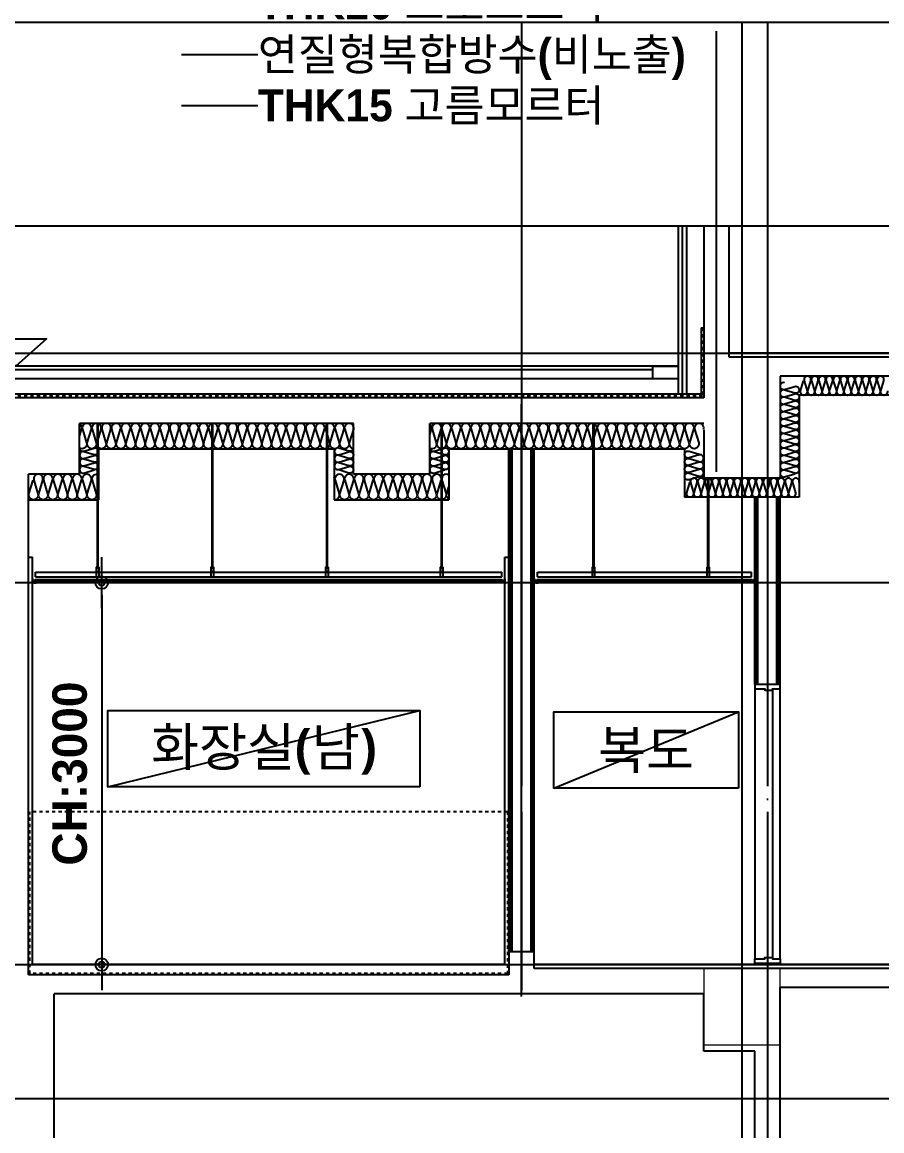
# Model space of a CAD drawing. Header units: millimetres. Extents: x 0 to 168000, y 0 to 59400.
# Drawn here: x 134209 to 140957, y 43354 to 52059 of the extents above; entities that cross this region are included whole.
import ezdxf
from ezdxf.enums import TextEntityAlignment as Align

# ---------------------------------------------------------------- set-up
doc = ezdxf.new("R2010")
doc.units = ezdxf.units.MM
doc.header["$LTSCALE"] = 100
for name, pattern in [('CEN', [62, 60, -1, 0, -1]), ('HID', [0.5, 0.25, -0.25]), ('주단면도-1$0$STD_CENTER', [66, 60, -2, 2, -2])]:
    doc.linetypes.add(name, pattern=pattern)
doc.layers.get('Defpoints').update_dxf_attribs({"color": 153})
for name, color, linetype in [('A-ANNO-DIM', 4, 'Continuous'), ('A-ANNO-TEXT1', 7, 'Continuous'), ('A-CEN', 1, 'CEN'), ('A-DOOR-HEAD', 5, 'Continuous'), ('A-DOOR-JAMB', 4, 'Continuous'), ('A-DOOR-SILL', 8, 'Continuous'), ('A-FLOR-INSL', 8, 'Continuous'), ('A-MARK', 7, 'Continuous'), ('A-MKXS-TEXT1', 3, 'Continuous'), ('A-WALL-DRY1', 7, 'Continuous'), ('C02-AA$0$A-FIN-TYP1', 6, 'Continuous'), ('C02-AA$0$A-SECT-CLNG', 6, 'Continuous'), ('C02-AA$0$A-SECT-MATR1', 4, 'Continuous'), ('HID', 7, 'HID'), ('Leader', 7, 'Continuous'), ('SYM', 7, 'Continuous'), ('주단면도-1$0$A-FIN-TYP1', 6, 'Continuous'), ('주단면도-1$0$A-OUT-FIN-TYP2', 4, 'Continuous'), ('주단면도-1$0$A-ST-AXIS-CEN', 252, '주단면도-1$0$STD_CENTER'), ('주단면도-1$0$A-ST-CONC', 2, 'Continuous')]:
    doc.layers.add(name, color=color, linetype=linetype)
for name, color, linetype, plot in [('A-ANNO-NPLT', 129, 'Continuous', False), ('G(그리드1)', 185, 'Continuous', False), ('G(그리드2)', 235, 'Continuous', False)]:
    doc.layers.add(name, color=color, linetype=linetype, plot=plot)
doc.layers.add('A-XXXX-NPLT', color=144, linetype='Continuous', lineweight=15, plot=False)
doc.styles.add('2020음성 1차', font='나눔고딕Bold.ttf')
doc.styles.add('SH_진천_나눔', font='')
doc.styles.get('SH_진천_나눔').set_extended_font_data('NanumGothic', bold=True)
doc.dimstyles.new('SHP 100내부', dxfattribs={"dimscale": 100, "dimtxt": 2.7, "dimasz": 1, "dimexe": 2, "dimexo": 2, "dimgap": 1, "dimtad": 1, "dimdec": 0, "dimzin": 0, "dimdsep": 46, "dimtxsty": '2020음성 1차', "dimblk": 'DIMDOT', "dimcen": 0.09, "dimclrd": 256, "dimclre": 256, "dimclrt": 3, "dimadec": 0, "dimazin": 1, "dimtfac": 1, "dimtdec": 0, "dimtix": 1, "dimtmove": 2, "dimatfit": 0, "dimldrblk": 'DIMDOT', "dimfxl": 1, "dimtolj": 1, "dimtzin": 0, "dimlwd": -1, "dimlwe": -1, "dimarcsym": 0})

# ---------------------------------------------------------------- blocks, each defined once
blk = doc.blocks.new('A$C1BF15DB8')
at = {"layer": 'A-ANNO-NPLT'}
for p, q in [((-21, 14, 0), (-21, -10, 0)), ((0, 0, 0), (-31, 0, 0))]:
    blk.add_line(p, q, dxfattribs=at)
at = {"layer": 'C02-AA$0$A-FIN-TYP1'}
blk.add_line((0, 24), (0, 0), dxfattribs=at)
at = {"layer": 'C02-AA$0$A-SECT-CLNG', "color": 8}
blk.add_line((4.4, 44), (4.4, 82), dxfattribs=at)
at = {"layer": 'C02-AA$0$A-SECT-MATR1'}
blk.add_lwpolyline([(-21, 14), (-6, 14), (-6, -1), (9, -1), (9, 0), (-5, 0), (-5, 15), (-20, 15), (-20, 29), (-21, 29)], close=True, dxfattribs=at)
blk = doc.blocks.new('A$C1A1450A5')
at = {"layer": 'C02-AA$0$A-SECT-CLNG', "color": 8}
for p, q in [((-7, 0), (-7, -3)), ((7, 0), (-7, 0)), ((7, 0), (7, -3)), ((10, -3), (-10, -3)), ((-10, -3), (-10, -82.5)), ((10, -6), (-10, -6)), ((10, -36.5), (-10, -36.5)), ((10, -82.5), (-10, -82.5)), ((-7, -9), (-7, -6)), ((7, -9), (-7, -9)), ((-3.5, -14.5), (-3.5, -9)), ((3.5, -14.5), (-3.5, -14.5)), ((3.5, -14.5), (3.5, -9)), ((7, -9), (7, -6)), ((10, -3), (10, -82.5))]:
    blk.add_line(p, q, dxfattribs=at)
blk = doc.blocks.new('DIMDOT')
at = {"color": 0}
blk.add_line((-2, 0), (2, 0), dxfattribs=at)
for radius in [0.5, 0.25]:
    blk.add_circle((0, 0), radius, dxfattribs=at)
blk = doc.blocks.new('*D9468')
at = {"layer": 'A-ANNO-DIM'}
for p, q in [((135129.5, 47659.1), (134633.5, 47659.1)), ((134833.5, 47559.1), (134833.5, 44759.1)), ((135133.9, 44659.1), (134633.5, 44659.1))]:
    blk.add_line(p, q, dxfattribs=at)
at = {"layer": 'Defpoints', "color": 0}
for p in [(135329.5, 47659.1), (134833.5, 44659.1), (135333.9, 44659.1)]:
    blk.add_point(p, dxfattribs=at)
at = {"layer": 'A-ANNO-DIM', "linetype": 'ByBlock', "xscale": 100, "yscale": 100, "zscale": 100}
for p, rotation in [((134833.5, 47659.1), 90), ((134833.5, 44659.1), 270)]:
    blk.add_blockref('DIMDOT', p, dxfattribs=dict(at, rotation=rotation))
at = {"layer": 'A-ANNO-DIM', "color": 3, "insert": (134583.6, 46159.1), "char_height": 270, "attachment_point": 5, "rotation": 90, "style": '2020음성 1차'}
blk.add_mtext('\\A1;CH:3000', dxfattribs=at)

msp = doc.modelspace()

# ---------------------------------------------------------------- linework, layer by layer
at = {"layer": 'A-ANNO-NPLT'}
for p, q in [((134310.1, 47659.1), (134279.1, 47659.1)), ((134289.1, 47673.1), (134289.1, 47649.1)), ((137978.1, 47659.1), (138009.1, 47659.1)), ((137999.1, 47673.1), (137999.1, 47649.1)), ((138250.1, 47659.1), (138219.1, 47659.1)), ((138229.1, 47673.1), (138229.1, 47649.1)), ((139938.1, 47659.1), (139969.1, 47659.1)), ((139959.1, 47673.1), (139959.1, 47649.1))]:
    msp.add_line(p, q, dxfattribs=at)
at = {"layer": 'A-CEN'}
for p, q in [((138129.1, 52059.1), (138129.1, 44459.1)), ((140059.1, 52059.1), (140059.1, 34659.1)), ((139659.1, 48529.1), (139659.1, 51989.1)), ((138129.1, 44409.1), (138129.1, 49059.1))]:
    msp.add_line(p, q, dxfattribs=at)
at = {"layer": 'A-DOOR-HEAD'}
msp.add_line((139959.1, 46824.1), (139959.1, 44704.1), dxfattribs=at)
at = {"layer": 'A-DOOR-JAMB'}
for points in [[(139959.1, 46859.1), (139959.1, 46824.1), (140039.1, 46824.1), (140039.1, 46814.1), (140099.1, 46814.1), (140099.1, 46824.1), (140159.1, 46824.1), (140159.1, 46859.1)], [(139959.1, 44669.1), (139959.1, 44704.1), (140039.1, 44704.1), (140039.1, 44714.1), (140099.1, 44714.1), (140099.1, 44704.1), (140159.1, 44704.1), (140159.1, 44669.1)]]:
    msp.add_lwpolyline(points, close=True, dxfattribs=at)
at = {"layer": 'A-DOOR-SILL'}
for p, q in [((140099.1, 46814.1), (140099.1, 44714.1)), ((140159.1, 44704.1), (140159.1, 46824.1))]:
    msp.add_line(p, q, dxfattribs=at)
at = {"layer": 'A-FLOR-INSL'}
for p, q in [((139424.1, 50459.1), (139424.1, 49139.1)), ((141259.1, 49129.1), (140309.1, 49129.1)), ((140309.1, 49129.1), (140309.1, 48329.1)), ((134809.1, 48709.1), (136659.1, 48709.1)), ((134809.1, 48709.1), (134809.1, 48309.1)), ((136659.1, 48709.1), (136659.1, 48309.1)), ((137559.1, 48709.1), (137559.1, 48309.1)), ((137559.1, 48709.1), (139409.1, 48709.1)), ((139409.1, 48709.1), (139409.1, 48329.1)), ((140309.1, 48329.1), (139409.1, 48329.1)), ((134259.1, 48309.1), (134809.1, 48309.1)), ((136659.1, 48309.1), (137559.1, 48309.1))]:
    msp.add_line(p, q, dxfattribs=at)
for points in [[(140972, 49243.9, 1.34), (140919.5, 49243.9), (140943.3, 49164.2, -1.34), (140890.8, 49164.2), (140914.7, 49243.9), (140914.7, 49243.9, 1.34), (140862.2, 49243.9), (140886.1, 49164.2, -1.34), (140833.6, 49164.2), (140857.5, 49243.9), (140857.5, 49243.9, 1.34), (140805, 49243.9), (140828.9, 49164.2, -1.34), (140776.4, 49164.2), (140800.3, 49243.9), (140800.3, 49243.9, 1.34), (140747.8, 49243.9), (140771.7, 49164.2, -1.34), (140719.2, 49164.2), (140743.1, 49243.9), (140743.1, 49243.9, 1.34), (140690.6, 49243.9), (140714.5, 49164.2, -1.34), (140662, 49164.2), (140685.9, 49243.9), (140685.9, 49243.9, 1.34), (140633.4, 49243.9), (140657.3, 49164.2, -1.34), (140604.8, 49164.2), (140628.7, 49243.9), (140628.7, 49243.9, 1.34), (140576.2, 49243.9), (140600.1, 49164.2, -1.34), (140547.6, 49164.2), (140571.5, 49243.9), (140571.5, 49243.9, 1.34), (140519, 49243.9), (140542.9, 49164.2, -1.34), (140490.4, 49164.2), (140514.3, 49243.9), (140514.3, 49243.9, 1.34), (140461.8, 49243.9), (140485.7, 49164.2, -1.34), (140433.2, 49164.2), (140457.1, 49243.9), (140457.1, 49243.9, 1.34), (140404.6, 49243.9), (140428.5, 49164.2, -1.34), (140376, 49164.2), (140399.9, 49243.9), (140399.9, 49243.9, 1.34), (140347.4, 49243.9), (140371.3, 49164.2, -1.34), (140318.8, 49164.2), (140342.7, 49243.9)], [(140194.3, 49227.9, 1.34), (140194.3, 49175.4), (140273.9, 49199.3, -1.34), (140273.9, 49146.8), (140194.3, 49170.7), (140194.3, 49170.7, 1.34), (140194.3, 49118.2), (140273.9, 49142.1, -1.34), (140273.9, 49089.6), (140194.3, 49113.5), (140194.3, 49113.5, 1.34), (140194.3, 49061), (140273.9, 49084.9, -1.34), (140273.9, 49032.4), (140194.3, 49056.3), (140194.3, 49056.3, 1.34), (140194.3, 49003.8), (140273.9, 49027.7, -1.34), (140273.9, 48975.2), (140194.3, 48999.1), (140194.3, 48999.1, 1.34), (140194.3, 48946.6), (140273.9, 48970.5, -1.34), (140273.9, 48918), (140194.3, 48941.9), (140194.3, 48941.9, 1.34), (140194.3, 48889.4), (140273.9, 48913.3, -1.34), (140273.9, 48860.8), (140194.3, 48884.7), (140194.3, 48884.7, 1.34), (140194.3, 48832.2), (140273.9, 48856.1, -1.34), (140273.9, 48803.6), (140194.3, 48827.5), (140194.3, 48827.5, 1.34), (140194.3, 48775), (140273.9, 48798.9, -1.34), (140273.9, 48746.4), (140194.3, 48770.3), (140194.3, 48770.3, 1.34), (140194.3, 48717.8), (140273.9, 48741.7, -1.34), (140273.9, 48689.2), (140194.3, 48713), (140194.3, 48713, 1.34), (140194.3, 48660.5), (140273.9, 48684.4, -1.34), (140273.9, 48631.9), (140194.3, 48655.8), (140194.3, 48655.8, 1.34), (140194.3, 48603.3), (140273.9, 48627.2, -1.34), (140273.9, 48574.7), (140194.3, 48598.6), (140194.3, 48598.6, 1.34), (140194.3, 48546.1), (140273.9, 48570, -1.34), (140273.9, 48517.5), (140194.3, 48541.4), (140194.3, 48541.4, 1.34), (140194.3, 48488.9), (140273.9, 48512.8, -1.34)], [(141000.6, 49164.2, -1.34), (140948.1, 49164.2), (140972, 49243.9)], [(136809.1, 48709.5, -0.453802), (136779.8, 48756), (136811.6, 48862.2), (136811.6, 48862.2, 1.34), (136741.6, 48862.2), (136773.5, 48756, -1.34), (136703.5, 48756), (136735.4, 48862.2), (136735.4, 48862.2, 1.34), (136665.4, 48862.2), (136697.2, 48756, -1.34), (136627.2, 48756), (136659.1, 48862.2), (136659.1, 48862.2, 1.34), (136589.1, 48862.2), (136620.9, 48756, -1.34), (136550.9, 48756), (136582.8, 48862.2), (136582.8, 48862.2, 1.34), (136512.8, 48862.2), (136544.7, 48756, -1.34), (136474.7, 48756), (136506.5, 48862.2), (136506.5, 48862.2, 1.34), (136436.5, 48862.2), (136468.4, 48756, -1.34), (136398.4, 48756), (136430.2, 48862.2), (136430.2, 48862.2, 1.34), (136360.2, 48862.2), (136392.1, 48756, -1.34), (136322.1, 48756), (136354, 48862.2), (136354, 48862.2, 1.34), (136284, 48862.2), (136315.8, 48756, -1.34), (136245.8, 48756), (136277.7, 48862.2), (136277.7, 48862.2, 1.34), (136207.7, 48862.2), (136239.6, 48756, -1.34), (136169.6, 48756), (136201.4, 48862.2), (136201.4, 48862.2, 1.34), (136131.4, 48862.2), (136163.3, 48756, -1.34), (136093.3, 48756), (136125.1, 48862.2), (136125.1, 48862.2, 1.34), (136055.1, 48862.2), (136087, 48756, -1.34), (136017, 48756), (136048.9, 48862.2), (136048.9, 48862.2, 1.34), (135978.9, 48862.2), (136010.7, 48756, -1.34), (135940.7, 48756), (135972.6, 48862.2), (135972.6, 48862.2, 1.34), (135902.6, 48862.2), (135934.4, 48756, -1.34), (135864.4, 48756), (135896.3, 48862.2), (135896.3, 48862.2, 1.34), (135826.3, 48862.2), (135858.2, 48756, -1.34), (135788.2, 48756), (135820, 48862.2), (135820, 48862.2, 1.34), (135750, 48862.2), (135781.9, 48756, -1.34), (135711.9, 48756), (135743.8, 48862.2), (135743.8, 48862.2, 1.34), (135673.8, 48862.2), (135705.6, 48756, -1.34), (135635.6, 48756), (135667.5, 48862.2), (135667.5, 48862.2, 1.34), (135597.5, 48862.2), (135629.3, 48756, -1.34), (135559.3, 48756), (135591.2, 48862.2), (135591.2, 48862.2, 1.34), (135521.2, 48862.2), (135553.1, 48756, -1.34), (135483.1, 48756), (135514.9, 48862.2), (135514.9, 48862.2, 1.34), (135444.9, 48862.2), (135476.8, 48756, -1.34), (135406.8, 48756), (135438.6, 48862.2), (135438.6, 48862.2, 1.34), (135368.6, 48862.2), (135400.5, 48756, -1.34), (135330.5, 48756), (135362.4, 48862.2), (135362.4, 48862.2, 1.34), (135292.4, 48862.2), (135324.2, 48756, -1.34), (135254.2, 48756), (135286.1, 48862.2), (135286.1, 48862.2, 1.34), (135216.1, 48862.2), (135247.9, 48756, -1.34), (135177.9, 48756), (135209.8, 48862.2), (135209.8, 48862.2, 1.34), (135139.8, 48862.2), (135171.7, 48756, -1.34), (135101.7, 48756), (135133.5, 48862.2), (135133.5, 48862.2, 1.34), (135063.5, 48862.2), (135095.4, 48756, -1.34), (135025.4, 48756), (135057.3, 48862.2), (135057.3, 48862.2, 1.34), (134987.3, 48862.2), (135019.1, 48756, -1.34), (134949.1, 48756), (134981, 48862.2), (134981, 48862.2, 1.34), (134911, 48862.2), (134942.8, 48756, -1.34), (134872.8, 48756), (134904.7, 48862.2), (134904.7, 48862.2, 1.34), (134834.7, 48862.2), (134866.6, 48756, -1.34), (134796.6, 48756), (134828.4, 48862.2), (134828.4, 48862.2, 1.34), (134758.4, 48862.2), (134790.3, 48756, -1.34), (134720.3, 48756), (134752.1, 48862.2), (134752.1, 48862.2, 1.34), (134682.1, 48862.2), (134714, 48756, -0.697195), (134659.1, 48714.9)], [(134659.1, 48806.3), (134675.9, 48862.2), (134675.9, 48862.2, 0.346953), (134659.1, 48904.2)], [(139557.6, 48862.2, 1.34), (139487.6, 48862.2), (139519.5, 48756, -1.34), (139449.5, 48756), (139481.3, 48862.2), (139481.3, 48862.2, 1.34), (139411.3, 48862.2), (139443.2, 48756, -1.34), (139373.2, 48756), (139405.1, 48862.2), (139405.1, 48862.2, 1.34), (139335.1, 48862.2), (139366.9, 48756, -1.34), (139296.9, 48756), (139328.8, 48862.2), (139328.8, 48862.2, 1.34), (139258.8, 48862.2), (139290.6, 48756, -1.34), (139220.6, 48756), (139252.5, 48862.2), (139252.5, 48862.2, 1.34), (139182.5, 48862.2), (139214.4, 48756, -1.34), (139144.4, 48756), (139176.2, 48862.2), (139176.2, 48862.2, 1.34), (139106.2, 48862.2), (139138.1, 48756, -1.34), (139068.1, 48756), (139099.9, 48862.2), (139099.9, 48862.2, 1.34), (139029.9, 48862.2), (139061.8, 48756, -1.34), (138991.8, 48756), (139023.7, 48862.2), (139023.7, 48862.2, 1.34), (138953.7, 48862.2), (138985.5, 48756, -1.34), (138915.5, 48756), (138947.4, 48862.2), (138947.4, 48862.2, 1.34), (138877.4, 48862.2), (138909.3, 48756, -1.34), (138839.3, 48756), (138871.1, 48862.2), (138871.1, 48862.2, 1.34), (138801.1, 48862.2), (138833, 48756, -1.34), (138763, 48756), (138794.8, 48862.2), (138794.8, 48862.2, 1.34), (138724.8, 48862.2), (138756.7, 48756, -1.34), (138686.7, 48756), (138718.6, 48862.2), (138718.6, 48862.2, 1.34), (138648.6, 48862.2), (138680.4, 48756, -1.34), (138610.4, 48756), (138642.3, 48862.2), (138642.3, 48862.2, 1.34), (138572.3, 48862.2), (138604.1, 48756, -1.34), (138534.1, 48756), (138566, 48862.2), (138566, 48862.2, 1.34), (138496, 48862.2), (138527.9, 48756, -1.34), (138457.9, 48756), (138489.7, 48862.2), (138489.7, 48862.2, 1.34), (138419.7, 48862.2), (138451.6, 48756, -1.34), (138381.6, 48756), (138413.5, 48862.2), (138413.5, 48862.2, 1.34), (138343.5, 48862.2), (138375.3, 48756, -1.34), (138305.3, 48756), (138337.2, 48862.2), (138337.2, 48862.2, 1.34), (138267.2, 48862.2), (138299, 48756, -1.34), (138229, 48756), (138260.9, 48862.2), (138260.9, 48862.2, 1.34), (138190.9, 48862.2), (138222.8, 48756, -1.34), (138152.8, 48756), (138184.6, 48862.2), (138184.6, 48862.2, 1.34), (138114.6, 48862.2), (138146.5, 48756, -1.34), (138076.5, 48756), (138108.3, 48862.2), (138108.3, 48862.2, 1.34), (138038.3, 48862.2), (138070.2, 48756, -1.34), (138000.2, 48756), (138032.1, 48862.2), (138032.1, 48862.2, 1.34), (137962.1, 48862.2), (137993.9, 48756, -1.34), (137923.9, 48756), (137955.8, 48862.2), (137955.8, 48862.2, 1.34), (137885.8, 48862.2), (137917.7, 48756, -1.34), (137847.7, 48756), (137879.5, 48862.2), (137879.5, 48862.2, 1.34), (137809.5, 48862.2), (137841.4, 48756, -1.34), (137771.4, 48756), (137803.2, 48862.2), (137803.2, 48862.2, 1.34), (137733.2, 48862.2), (137765.1, 48756, -1.34), (137695.1, 48756), (137727, 48862.2), (137727, 48862.2, 1.34), (137657, 48862.2), (137688.8, 48756, -1.34), (137618.8, 48756), (137650.7, 48862.2), (137650.7, 48862.2, 1.34), (137580.7, 48862.2), (137612.5, 48756, -1.34), (137542.5, 48756), (137574.4, 48862.2), (137574.4, 48862.2, 1.34), (137504.4, 48862.2), (137536.3, 48756, -1.34), (137466.3, 48756), (137498.1, 48862.2), (137498.1, 48862.2, 1.34), (137428.1, 48862.2), (137460, 48756, -0.651224), (137409.1, 48712.7)], [(137409.1, 48819.7), (137421.9, 48862.2), (137421.9, 48862.2, 0.31023), (137409.1, 48901.5)], [(134660.2, 48709.1, 0.414731), (134694.3, 48690.5), (134773.9, 48714.4, -1.34), (134773.9, 48661.9), (134694.3, 48685.8), (134694.3, 48685.8, 1.34), (134694.3, 48633.3), (134773.9, 48657.2, -1.34), (134773.9, 48604.7), (134694.3, 48628.6), (134694.3, 48628.6, 1.34), (134694.3, 48576.1), (134773.9, 48600, -1.34), (134773.9, 48547.5), (134694.3, 48571.4), (134694.3, 48571.4, 1.34), (134694.3, 48518.9), (134773.9, 48542.8, -1.34)], [(136808, 48709.1, -0.414731), (136773.9, 48690.5), (136694.3, 48714.4, 1.34), (136694.3, 48661.9), (136773.9, 48685.8), (136773.9, 48685.8, -1.34), (136773.9, 48633.3), (136694.3, 48657.2, 1.34), (136694.3, 48604.7), (136773.9, 48628.6), (136773.9, 48628.6, -1.34), (136773.9, 48576.1), (136694.3, 48600, 1.34), (136694.3, 48547.5), (136773.9, 48571.4), (136773.9, 48571.4, -1.34), (136773.9, 48518.9), (136694.3, 48542.8, 1.34)], [(137410.2, 48709.1, 0.414731), (137444.3, 48690.5), (137523.9, 48714.4, -1.34), (137523.9, 48661.9), (137444.3, 48685.8), (137444.3, 48685.8, 1.34), (137444.3, 48633.3), (137523.9, 48657.2, -1.34), (137523.9, 48604.7), (137444.3, 48628.6), (137444.3, 48628.6, 1.34), (137444.3, 48576.1), (137523.9, 48600, -1.34), (137523.9, 48547.5), (137444.3, 48571.4), (137444.3, 48571.4, 1.34), (137444.3, 48518.9), (137523.9, 48542.8, -1.34)], [(139554.4, 48479.1, 0.326305), (139523.9, 48489.9), (139444.3, 48466, -1.34), (139444.3, 48518.5), (139523.9, 48494.6), (139523.9, 48494.6, 1.34), (139523.9, 48547.1), (139444.3, 48523.2, -1.34), (139444.3, 48575.7), (139523.9, 48551.8), (139523.9, 48551.8, 1.34), (139523.9, 48604.3), (139444.3, 48580.4, -1.34), (139444.3, 48632.9), (139523.9, 48609), (139523.9, 48609, 1.34), (139523.9, 48661.5), (139444.3, 48637.6, -1.34), (139444.3, 48690.1), (139523.9, 48666.2)], [(134809.1, 48505.5, 0.649414), (134758.4, 48462.2), (134790.3, 48356, -1.34), (134720.3, 48356), (134752.1, 48462.2), (134752.1, 48462.2, 1.34), (134682.1, 48462.2), (134714, 48356, -1.34), (134644, 48356), (134675.9, 48462.2), (134675.9, 48462.2, 1.34), (134605.9, 48462.2), (134637.7, 48356, -1.34), (134567.7, 48356), (134599.6, 48462.2), (134599.6, 48462.2, 1.34), (134529.6, 48462.2), (134561.5, 48356, -1.34), (134491.5, 48356), (134523.3, 48462.2), (134523.3, 48462.2, 1.34), (134453.3, 48462.2), (134485.2, 48356, -1.34), (134415.2, 48356), (134447, 48462.2), (134447, 48462.2, 1.34), (134377, 48462.2), (134408.9, 48356, -1.34), (134338.9, 48356), (134370.8, 48462.2), (134370.8, 48462.2, 1.34), (134300.8, 48462.2), (134332.6, 48356, -1.34), (134262.6, 48356), (134294.5, 48462.2)], [(137559.1, 48503.3, 0.695167), (137504.4, 48462.2), (137536.3, 48356, -1.34), (137466.3, 48356), (137498.1, 48462.2), (137498.1, 48462.2, 1.34), (137428.1, 48462.2), (137460, 48356, -1.34), (137390, 48356), (137421.9, 48462.2), (137421.9, 48462.2, 1.34), (137351.9, 48462.2), (137383.7, 48356, -1.34), (137313.7, 48356), (137345.6, 48462.2), (137345.6, 48462.2, 1.34), (137275.6, 48462.2), (137307.4, 48356, -1.34), (137237.4, 48356), (137269.3, 48462.2), (137269.3, 48462.2, 1.34), (137199.3, 48462.2), (137231.2, 48356, -1.34), (137161.2, 48356), (137193, 48462.2), (137193, 48462.2, 1.34), (137123, 48462.2), (137154.9, 48356, -1.34), (137084.9, 48356), (137116.7, 48462.2), (137116.7, 48462.2, 1.34), (137046.7, 48462.2), (137078.6, 48356, -1.34), (137008.6, 48356), (137040.5, 48462.2), (137040.5, 48462.2, 1.34), (136970.5, 48462.2), (137002.3, 48356, -1.34), (136932.3, 48356), (136964.2, 48462.2), (136964.2, 48462.2, 1.34), (136894.2, 48462.2), (136926, 48356, -1.34), (136856, 48356), (136887.9, 48462.2), (136887.9, 48462.2, 1.34), (136817.9, 48462.2), (136849.8, 48356, -1.34), (136779.8, 48356), (136811.6, 48462.2), (136811.6, 48462.2, 1.34), (136741.6, 48462.2), (136773.5, 48356, -1.34), (136703.5, 48356), (136735.4, 48462.2), (136735.4, 48462.2, 1.34), (136665.4, 48462.2), (136697.2, 48356, -0.52833), (136659.1, 48309.2)], [(136659.1, 48462.3, 0.14308), (136659.1, 48482.8)], [(137559.1, 48314, -0.345467), (137542.5, 48356), (137559.1, 48411.2)], [(140308, 48443.9, 1.34), (140255.5, 48443.9), (140279.4, 48364.2, -1.34), (140226.9, 48364.2), (140250.8, 48443.9), (140250.8, 48443.9, 1.34), (140198.3, 48443.9), (140222.2, 48364.2, -1.34), (140169.7, 48364.2), (140193.6, 48443.9), (140193.6, 48443.9, 1.34), (140141.1, 48443.9), (140165, 48364.2, -1.34), (140112.5, 48364.2), (140136.4, 48443.9), (140136.4, 48443.9, 1.34), (140083.9, 48443.9), (140107.8, 48364.2, -1.34), (140055.3, 48364.2), (140079.2, 48443.9), (140079.2, 48443.9, 1.34), (140026.7, 48443.9), (140050.6, 48364.2, -1.34), (139998.1, 48364.2), (140022, 48443.9), (140022, 48443.9, 1.34), (139969.5, 48443.9), (139993.3, 48364.2, -1.34), (139940.8, 48364.2), (139964.7, 48443.9), (139964.7, 48443.9, 1.34), (139912.2, 48443.9), (139936.1, 48364.2, -1.34), (139883.6, 48364.2), (139907.5, 48443.9), (139907.5, 48443.9, 1.34), (139855, 48443.9), (139878.9, 48364.2, -1.34), (139826.4, 48364.2), (139850.3, 48443.9), (139850.3, 48443.9, 1.34), (139797.8, 48443.9), (139821.7, 48364.2, -1.34), (139769.2, 48364.2), (139793.1, 48443.9), (139793.1, 48443.9, 1.34), (139740.6, 48443.9), (139764.5, 48364.2, -1.34), (139712, 48364.2), (139735.9, 48443.9), (139735.9, 48443.9, 1.34), (139683.4, 48443.9), (139707.3, 48364.2, -1.34), (139654.8, 48364.2), (139678.7, 48443.9), (139678.7, 48443.9, 1.34), (139626.2, 48443.9), (139650.1, 48364.2, -1.34), (139597.6, 48364.2), (139621.5, 48443.9), (139621.5, 48443.9, 1.34), (139569, 48443.9), (139592.9, 48364.2, -1.34), (139540.4, 48364.2), (139564.3, 48443.9), (139564.3, 48443.9, 1.34), (139511.8, 48443.9), (139535.7, 48364.2, -1.34), (139483.2, 48364.2), (139507.1, 48443.9), (139507.1, 48443.9, 1.34), (139454.6, 48443.9), (139478.5, 48364.2, -1.34), (139426, 48364.2), (139449.9, 48443.9)], [(134809.1, 48316.8, -0.30864), (134796.6, 48356), (134809.1, 48397.8)]]:
    msp.add_lwpolyline(points, format="xyb", dxfattribs=at)
at = {"layer": 'A-MARK'}
msp.add_lwpolyline([(134159.1, 49359.1), (133918.3, 49572), (134400, 49572)], close=True, dxfattribs=at)
at = {"layer": 'A-WALL-DRY1'}
for p, q in [((138029.1, 44759.1), (138029.1, 48709.1)), ((138041.6, 44759.1), (138041.6, 48709.1)), ((138054.1, 44759.1), (138054.1, 48709.1)), ((138204.1, 44759.1), (138204.1, 48709.1)), ((138216.6, 44759.1), (138216.6, 48709.1)), ((138229.1, 44759.1), (138229.1, 48709.1)), ((139959.1, 46859.1), (139959.1, 48329.1)), ((139971.6, 46859.1), (139971.6, 48329.1)), ((139984.1, 46859.1), (139984.1, 48329.1)), ((140134.1, 46859.1), (140134.1, 48329.1)), ((140146.6, 46859.1), (140146.6, 48329.1)), ((140159.1, 46859.1), (140159.1, 48329.1)), ((140159.1, 46859.1), (139959.1, 46859.1))]:
    msp.add_line(p, q, dxfattribs=at)
at = {"layer": 'A-XXXX-NPLT'}
msp.add_lwpolyline([(139559.1, 44029.1), (140159.1, 44029.1), (140159.1, 44629.1), (139559.1, 44629.1)], close=True, dxfattribs=at)
at = {"layer": 'C02-AA$0$A-FIN-TYP1'}
for p, q in [((134310.1, 47683.1), (137978.1, 47683.1)), ((134310.1, 47671.1), (137978.1, 47671.1)), ((134310.1, 47659.1), (137978.1, 47659.1)), ((138250.1, 47683.1), (139938.1, 47683.1)), ((138250.1, 47671.1), (139938.1, 47671.1)), ((138250.1, 47659.1), (139938.1, 47659.1))]:
    msp.add_line(p, q, dxfattribs=at)
at = {"layer": 'C02-AA$0$A-SECT-CLNG', "color": 8}
for p, q in [((134796.8, 48909.1), (134796.8, 47783.6)), ((134803.8, 48909.1), (134803.8, 47783.6)), ((135696.8, 48909.1), (135696.8, 47783.6)), ((135703.8, 48909.1), (135703.8, 47783.6)), ((136596.8, 48909.1), (136596.8, 47783.6)), ((136603.8, 48909.1), (136603.8, 47783.6)), ((137496.8, 48909.1), (137496.8, 47783.6)), ((137503.8, 48909.1), (137503.8, 47783.6)), ((138689, 48909.1), (138689, 47783.6)), ((138696, 48909.1), (138696, 47783.6)), ((139589, 48479.1), (139589, 47783.6)), ((139596, 48479.1), (139596, 47783.6)), ((134314.5, 47741.1), (137973.7, 47741.1)), ((138254.5, 47741.1), (139933.7, 47741.1)), ((134314.5, 47703.1), (137973.7, 47703.1)), ((138254.5, 47703.1), (139933.7, 47703.1))]:
    msp.add_line(p, q, dxfattribs=at)
at = {"layer": 'G(그리드1)'}
for points in [[(100759.1, 52059.1), (142859.1, 52059.1), (142859.1, 34659.1), (100759.1, 34659.1)], [(102359.1, 50459.1), (141259.1, 50459.1), (141259.1, 34659.1), (102359.1, 34659.1)]]:
    msp.add_lwpolyline(points, close=True, dxfattribs=at)
at = {"layer": 'G(그리드2)'}
for p, q in [((134881.6, 46053.9), (137331.6, 46653.9)), ((138381.8, 46043.4), (139831.8, 46643.4))]:
    msp.add_line(p, q, dxfattribs=at)
at = {"layer": 'HID', "color": 8}
for p, q in [((139549.1, 49659.1), (139549.1, 49124.1)), ((139549.1, 49124.1), (131369.1, 49124.1)), ((134269.1, 44589.1), (134269.1, 45859.1)), ((138019.1, 45859.1), (134269.1, 45859.1)), ((138019.1, 45859.1), (138019.1, 44589.1)), ((138019.1, 44589.1), (134269.1, 44589.1))]:
    msp.add_line(p, q, dxfattribs=at)
at = {"layer": 'Leader'}
for p, q in [((135459.1, 51805.7), (136059.1, 51805.7)), ((135459.1, 51405.7), (136059.1, 51405.7))]:
    msp.add_line(p, q, dxfattribs=at)
msp.add_lwpolyline([(135459.1, 49289.1, 0, 55.6, 0), (135459.1, 49455.7, 0, 0, 0), (135459.1, 53005.7, 0, 0, 0), (136059.1, 53005.7, 0, 0, 0)], format="xyseb", dxfattribs=at)
at = {"layer": 'SYM', "color": 7, "linetype": 'ByBlock'}
for points in [[(137331.6, 46053.9), (134881.6, 46053.9), (134881.6, 46653.9), (137331.6, 46653.9)], [(139831.8, 46043.4), (138381.8, 46043.4), (138381.8, 46643.4), (139831.8, 46643.4)]]:
    msp.add_lwpolyline(points, close=True, dxfattribs=at)
at = {"layer": '주단면도-1$0$A-FIN-TYP1'}
for p, q in [((139539.1, 49659.1), (139559.1, 49659.1)), ((139539.1, 49659.1), (139539.1, 49139.1)), ((141259.1, 49459.1), (139759.1, 49459.1)), ((139359.1, 49359.1), (131559.1, 49359.1)), ((139159.1, 49329.1), (131559.1, 49329.1)), ((139359.1, 49259.1), (131559.1, 49259.1)), ((139539.1, 49139.1), (131379.1, 49139.1)), ((134259.1, 47859.1), (134289.1, 47859.1)), ((134289.1, 44659.1), (134289.1, 47859.1)), ((137999.1, 44659.1), (137999.1, 47859.1)), ((137999.1, 47859.1), (138029.1, 47859.1)), ((137999.1, 44659.1), (134289.1, 44659.1)), ((141259.1, 44659.1), (138229.1, 44659.1))]:
    msp.add_line(p, q, dxfattribs=at)
msp.add_lwpolyline([(139359.1, 49259.1), (139159.1, 49259.1), (139159.1, 49359.1), (139359.1, 49359.1)], close=True, dxfattribs=at)
at = {"layer": '주단면도-1$0$A-OUT-FIN-TYP2'}
for p, q in [((139359.1, 50459.1), (139359.1, 49139.1)), ((139389.1, 50459.1), (139389.1, 49139.1))]:
    msp.add_line(p, q, dxfattribs=at)
at = {"layer": '주단면도-1$0$A-ST-AXIS-CEN', "linetype": 'Continuous'}
for p, q in [((139859.1, 52059.1), (139859.1, 34659.1)), ((100759.1, 49459.1), (142859.1, 49459.1)), ((100759.1, 47659.1), (142859.1, 47659.1)), ((100759.1, 44659.1), (142859.1, 44659.1)), ((100759.1, 43609.1), (142859.1, 43609.1))]:
    msp.add_line(p, q, dxfattribs=at)
at = {"layer": '주단면도-1$0$A-ST-CONC'}
for p, q in [((139559.1, 50459.1), (139559.1, 49109.1)), ((139759.1, 49429.1), (139759.1, 50459.1)), ((141259.1, 49429.1), (139759.1, 49429.1)), ((140159.1, 49279.1), (140159.1, 48479.1)), ((141259.1, 49279.1), (140159.1, 49279.1)), ((139559.1, 49109.1), (131359.1, 49109.1)), ((134659.1, 48509.1), (134659.1, 48909.1)), ((136809.1, 48909.1), (134659.1, 48909.1)), ((136809.1, 48509.1), (136809.1, 48909.1)), ((139559.1, 48909.1), (137409.1, 48909.1)), ((137409.1, 48509.1), (137409.1, 48909.1)), ((139559.1, 48859.1), (139559.1, 48479.1)), ((134259.1, 44579.1), (134259.1, 48509.1)), ((134659.1, 48509.1), (134259.1, 48509.1)), ((137409.1, 48509.1), (136809.1, 48509.1)), ((140159.1, 48479.1), (139559.1, 48479.1)), ((138229.1, 44759.1), (138029.1, 44759.1)), ((138029.1, 44759.1), (138029.1, 44579.1)), ((138229.1, 44629.1), (138229.1, 44759.1)), ((138029.1, 44579.1), (134259.1, 44579.1)), ((141259.1, 44629.1), (138229.1, 44629.1)), ((139559.1, 44429.1), (134459.1, 44429.1)), ((134459.1, 42829.1), (134459.1, 44429.1)), ((139559.1, 43979.1), (139559.1, 44429.1)), ((140159.1, 34909.1), (140159.1, 44479.1)), ((141259.1, 44479.1), (140159.1, 44479.1)), ((139959.1, 43979.1), (139559.1, 43979.1)), ((139959.1, 39359.1), (139959.1, 43979.1))]:
    msp.add_line(p, q, dxfattribs=at)

# ---------------------------------------------------------------- block references
at = {"layer": 'C02-AA$0$A-SECT-CLNG', "color": 8}
for p in [(134800.3, 47783.6), (135700.3, 47783.6), (136600.3, 47783.6), (137500.3, 47783.6), (138692.5, 47783.6), (139592.5, 47783.6)]:
    msp.add_blockref('A$C1A1450A5', p, dxfattribs=at)
at = {"layer": 'C02-AA$0$A-SECT-MATR1'}
for p in [(134310.1, 47659.1), (138250.1, 47659.1)]:
    msp.add_blockref('A$C1BF15DB8', p, dxfattribs=at)
at = {"layer": 'C02-AA$0$A-SECT-MATR1', "xscale": -1}
for p in [(137978.1, 47659.1), (139938.1, 47659.1)]:
    msp.add_blockref('A$C1BF15DB8', p, dxfattribs=at)

# ---------------------------------------------------------------- texts
at = {"layer": 'A-ANNO-TEXT1', "style": 'SH_진천_나눔'}
for s, p in [('화장실(남)', (136106.6, 46353.9)), ('복도', (139106.8, 46343.4))]:
    msp.add_text(s, height=300, dxfattribs=at).set_placement(p, align=Align.MIDDLE)
at = {"layer": 'A-MKXS-TEXT1', "style": '2020음성 1차'}
for s, p in [('THK20 보호모르터', (136059.1, 52205.7)), ('연질형복합방수(비노출)', (136059.1, 51805.7)), ('THK15 고름모르터', (136059.1, 51405.7))]:
    msp.add_text(s, height=250, dxfattribs=at).set_placement(p, align=Align.MIDDLE_LEFT)

# ---------------------------------------------------------------- dimensions: what is measured, and where the dimension line sits
at = {"layer": 'A-ANNO-DIM'}
dim = msp.add_linear_dim(base=(134833.5, 44659.1), p1=(135329.5, 47659.1), p2=(135333.9, 44659.1), angle=90, text='CH:<>', dimstyle='SHP 100내부', override={"dimtxsty": '2020음성 1차', "dimldrblk": 'DIMDOT'}, dxfattribs=at)
dim.commit()
dim.dimension.update_dxf_attribs({"geometry": '*D9468', "text_midpoint": (134583.6, 46159.1)})

doc.saveas('drawing.dxf')
